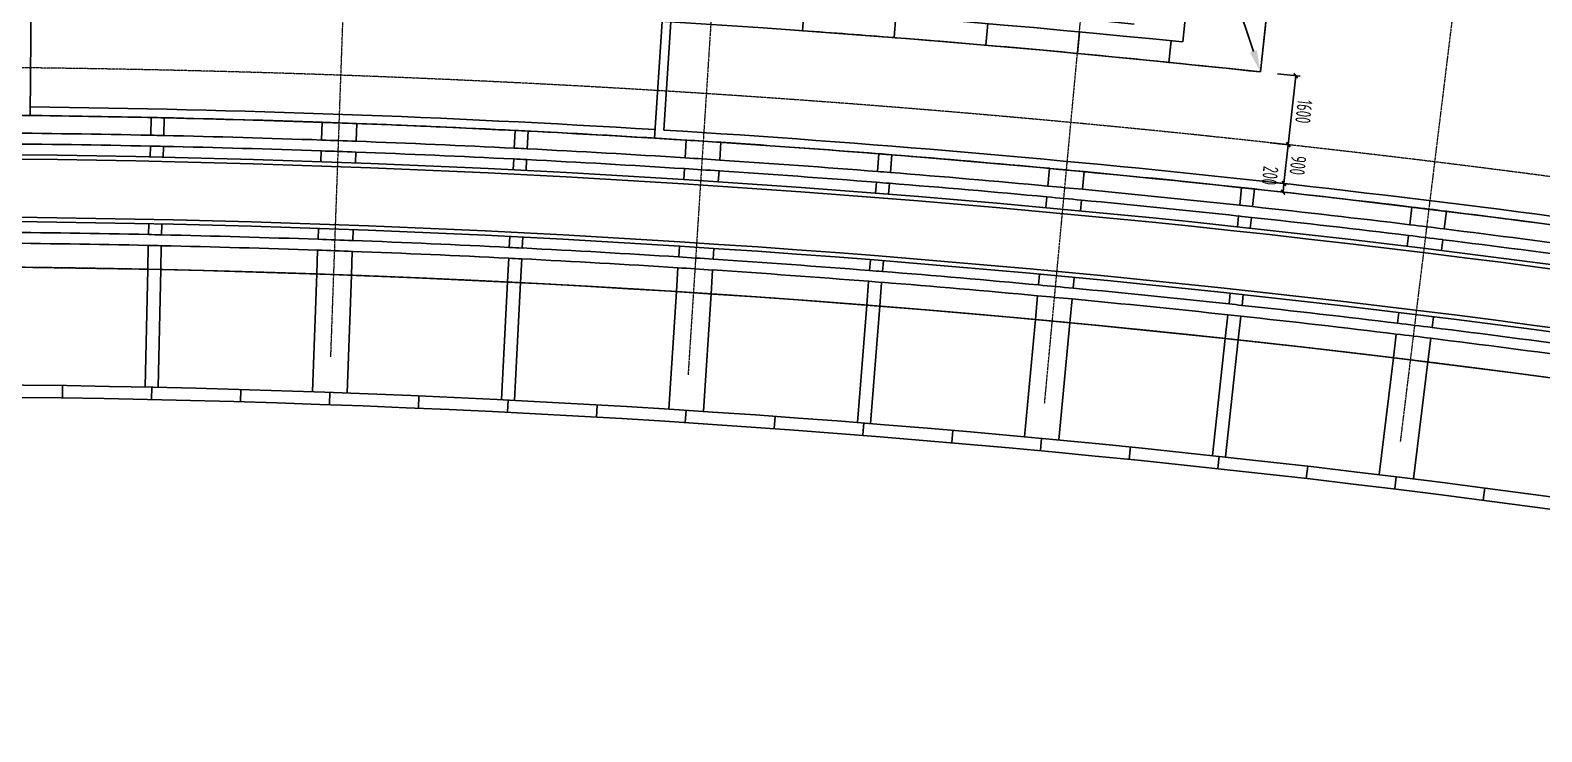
# Model space of a CAD drawing. Header units: millimetres. Extents: x 30991175 to 44589677, y -30249292 to -18704009.
# Drawn here: x 41394576 to 41429416, y -29971019 to -29954843 of the extents above; entities that cross this region are included whole.
import ezdxf

# ---------------------------------------------------------------- set-up
doc = ezdxf.new("R2010")
doc.units = ezdxf.units.MM
doc.header["$LTSCALE"] = 10
doc.linetypes.add('A1-RG-AXIS-RF$0$CENTER', pattern=[50.8, 31.75, -6.35, 6.35, -6.35])
for name, color, linetype in [('A1-RG-AXIS-RF$0$A-DIMS-100', 1, 'Continuous'), ('A1-RI-RF$0$A-DIMS-1：100', 1, 'Continuous'), ('A1-RI-RF$0$A-EVAC1', 5, 'Continuous'), ('A1-RI-RF$0$A-FUZHUXIAN', 55, 'Continuous'), ('A1-RI-RF$0$A-STRS-HRAL', 3, 'Continuous'), ('A1-RI-RF$0$A-SYMB-STRS', 1, 'Continuous'), ('A1-RI-RF$0$A-TEXT', 4, 'Continuous'), ('A1-RI-RF$0$A1-RI-F3$0$A-DETL-PEN1', 245, 'Continuous'), ('A1-RI-RF$0$A1-RI-F3$0$A-DETL-PEN2', 233, 'Continuous')]:
    doc.layers.add(name, color=color, linetype=linetype)
doc.layers.add('A1-RG-AXIS-RF$0$A-GRID', color=1, linetype='A1-RG-AXIS-RF$0$CENTER', lineweight=9)
doc.styles.add('A1-RG-AXIS-RF$0$XD2008', font='xd-hzs.shx', dxfattribs={"width": 0.7, "bigfont": 'xd-hztxt.shx'})
doc.styles.add('A1-RI-RF$0$XD2008', font='hzs.shx', dxfattribs={"width": 0.7, "bigfont": 'xd-hztxt.shx'})
doc.dimstyles.new('A1-RG-AXIS-RF$0$XD100', dxfattribs={"dimscale": 100, "dimtxt": 5.5, "dimasz": 1.5, "dimexe": 1, "dimexo": 2, "dimgap": 0.5, "dimtad": 1, "dimdec": 0, "dimdsep": 46, "dimtxsty": 'A1-RG-AXIS-RF$0$XD2008', "dimblk": 'A1-RG-AXIS-RF$0$_ArchTick', "dimcen": 2.5, "dimclrt": 4, "dimazin": 0, "dimtfac": 1, "dimtdec": 0, "dimtix": 1, "dimtmove": 0, "dimatfit": 3, "dimfxl": 0, "dimtolj": 1, "dimtzin": 0, "dimarcsym": 0})
doc.dimstyles.new('A1-RI-RF$0$XD100$0', dxfattribs={"dimscale": 100, "dimtxt": 3.5, "dimasz": 2, "dimexe": 1, "dimexo": 2, "dimgap": 1, "dimtad": 1, "dimdec": 0, "dimdsep": 46, "dimtxsty": 'A1-RI-RF$0$XD2008', "dimblk": 'A1-RI-RF$0$_ArchTick', "dimblk1": 'A1-RI-RF$0$_ArchTick', "dimblk2": 'A1-RI-RF$0$_ArchTick', "dimsah": 1, "dimcen": 2.5, "dimclrd": 1, "dimclre": 1, "dimclrt": 4, "dimaunit": 1, "dimadec": 0, "dimazin": 0, "dimtfac": 1, "dimtdec": 0, "dimtix": 1, "dimtmove": 2, "dimatfit": 3, "dimfxl": 0, "dimtolj": 1, "dimtzin": 0, "dimarcsym": 0})

# ---------------------------------------------------------------- blocks, each defined once
blk = doc.blocks.new('A1-RG-AXIS-RF$0$_ArchTick')
at = {"color": 0, "linetype": 'ByBlock', "const_width": 0.4}
blk.add_lwpolyline([(-0.5, -0.5), (0.5, 0.5)], dxfattribs=at)
blk = doc.blocks.new('*D85')
at = {"layer": 'A1-RG-AXIS-RF$0$A-DIMS-100', "color": 0, "lineweight": -2}
blk.add_arc((11778732, -6694179), 324415, 109.35703, 111.00245, dxfattribs=at)
at = {"layer": 'Defpoints', "color": 0}
for p in [(11670777, -6386890), (11668278, -6389145), (11661998, -6390116), (11683572, -6423308), (11675833, -6426152)]:
    blk.add_point(p, dxfattribs=at)
at = {"layer": 'A1-RG-AXIS-RF$0$A-DIMS-100', "color": 0, "lineweight": -2, "xscale": 100, "yscale": 100, "zscale": 100}
for p, rotation in [((11671203, -6388102), 19.35703132825595), ((11662459, -6391316), 201.0024497399887)]:
    blk.add_blockref('A1-RG-AXIS-RF$0$_ArchTick', p, dxfattribs=dict(at, rotation=rotation))
at = {"layer": 'A1-RG-AXIS-RF$0$A-DIMS-100', "color": 4, "insert": (11666738, -6389455), "char_height": 375, "attachment_point": 5, "rotation": 20.1797, "style": 'A1-RG-AXIS-RF$0$XD2008'}
blk.add_mtext('\\A1;1.65°', dxfattribs=at)
blk = doc.blocks.new('A1-RI-RF$0$_ArchTick')
at = {"color": 0, "linetype": 'ByBlock', "const_width": 0.4}
blk.add_lwpolyline([(-0.5, -0.5), (0.5, 0.5)], dxfattribs=at)
blk = doc.blocks.new('*D8')
at = {"layer": 'A1-RI-RF$0$A-DIMS-1：100', "color": 1, "linetype": 'ByBlock', "lineweight": -2}
for p, q in [((11669355, -6419989), (11669838, -6419796)), ((11669745, -6419833), (11670339, -6421319)), ((11669949, -6421475), (11670432, -6421282))]:
    blk.add_line(p, q, dxfattribs=at)
at = {"layer": 'Defpoints', "color": 0, "linetype": 'ByBlock'}
for p in [(11669170, -6420063), (11670339, -6421319), (11669763, -6421549)]:
    blk.add_point(p, dxfattribs=at)
at = {"layer": 'A1-RI-RF$0$A-DIMS-1：100', "color": 1, "linetype": 'ByBlock', "lineweight": -2, "xscale": 100, "yscale": 100, "zscale": 100}
for p, rotation in [((11669745, -6419833), 111.7863293554869), ((11670339, -6421319), 291.7863293554869)]:
    blk.add_blockref('A1-RI-RF$0$_ArchTick', p, dxfattribs=dict(at, rotation=rotation))
at = {"layer": 'A1-RI-RF$0$A-DIMS-1：100', "color": 4, "linetype": 'ByBlock', "insert": (11670298, -6420474), "char_height": 350, "attachment_point": 5, "rotation": 291.7863, "style": 'A1-RI-RF$0$XD2008'}
blk.add_mtext('\\A1;1600', dxfattribs=at)
blk = doc.blocks.new('*D30')
at = {"layer": 'A1-RI-RF$0$A-DIMS-1：100', "color": 1, "linetype": 'ByBlock', "lineweight": -2}
for p, q in [((11670135, -6421401), (11670432, -6421282)), ((11670339, -6421319), (11670673, -6422155)), ((11670468, -6422237), (11670766, -6422118))]:
    blk.add_line(p, q, dxfattribs=at)
at = {"layer": 'Defpoints', "color": 0, "linetype": 'ByBlock'}
for p in [(11669949, -6421475), (11670283, -6422311), (11670673, -6422155)]:
    blk.add_point(p, dxfattribs=at)
at = {"layer": 'A1-RI-RF$0$A-DIMS-1：100', "color": 1, "linetype": 'ByBlock', "lineweight": -2, "xscale": 100, "yscale": 100, "zscale": 100}
for p, rotation in [((11670339, -6421319), 111.7472995403515), ((11670673, -6422155), 291.7472995403515)]:
    blk.add_blockref('A1-RI-RF$0$_ArchTick', p, dxfattribs=dict(at, rotation=rotation))
at = {"layer": 'A1-RI-RF$0$A-DIMS-1：100', "color": 4, "linetype": 'ByBlock', "insert": (11670761, -6421635), "char_height": 350, "attachment_point": 5, "rotation": 291.7473, "style": 'A1-RI-RF$0$XD2008'}
blk.add_mtext('\\A1;900', dxfattribs=at)
blk = doc.blocks.new('*D31')
at = {"layer": 'A1-RI-RF$0$A-DIMS-1：100', "color": 1, "linetype": 'ByBlock', "lineweight": -2}
for p, q in [((11670654, -6422163), (11670765, -6422119)), ((11670673, -6422156), (11670747, -6422341)), ((11670728, -6422349), (11670839, -6422304))]:
    blk.add_line(p, q, dxfattribs=at)
at = {"layer": 'Defpoints', "color": 0, "linetype": 'ByBlock'}
for p in [(11670468, -6422237), (11670542, -6422423), (11670747, -6422341)]:
    blk.add_point(p, dxfattribs=at)
at = {"layer": 'A1-RI-RF$0$A-DIMS-1：100', "color": 1, "linetype": 'ByBlock', "lineweight": -2, "xscale": 100, "yscale": 100, "zscale": 100}
for p, rotation in [((11670673, -6422156), 111.7079879787197), ((11670747, -6422341), 291.7079879787197)]:
    blk.add_blockref('A1-RI-RF$0$_ArchTick', p, dxfattribs=dict(at, rotation=rotation))
at = {"layer": 'A1-RI-RF$0$A-DIMS-1：100', "color": 4, "linetype": 'ByBlock', "insert": (11670305, -6422146), "char_height": 350, "attachment_point": 5, "rotation": 291.708, "style": 'A1-RI-RF$0$XD2008'}
blk.add_mtext('\\A1;200', dxfattribs=at)
blk = doc.blocks.new('A1-RI-RF$0$A$C4FC071A5')
at = {"layer": 'A1-RI-RF$0$A-FUZHUXIAN'}
for p, q in [((89568, 46794), (80832, 68609)), ((87663, 46563), (79291, 67467)), ((87415, 46462), (87604, 45999)), ((85645, 45190), (85453, 45652)), ((85645, 45190), (85554, 45152)), ((83496, 44827), (83692, 44367)), ((81546, 43988), (81745, 43530)), ((81772, 43541), (81737, 43527)), ((79601, 43136), (79803, 42678)), ((79803, 42678), (79665, 42617))]:
    blk.add_line(p, q, dxfattribs=at)
for centre, radius, start, end in [((199316, -227246), 295199, 111.82513, 112.64771), ((199316, -227247), 295700, 112.18458, 129.26054), ((199316, -227247), 296000, 112.40844, 129.01902), ((199314, -227242), 295195, 112.6669, 113.46484), ((199320, -227254), 295208, 113.4721, 113.88199)]:
    blk.add_arc(centre, radius, start, end, dxfattribs=at)
blk.add_rational_spline([(78331, 66749), (77464, 66099), (76599, 65445), (75738, 64788), (75647, 64718), (75556, 64649), (75466, 64580), (73877, 63365), (72299, 62138), (70731, 60898), (70555, 60759), (70379, 60620), (70203, 60480), (68731, 59312), (67267, 58132), (65812, 56940), (65557, 56731), (65301, 56521), (65046, 56311), (63684, 55189), (62331, 54057), (60985, 52916), (60655, 52635), (60324, 52354), (59995, 52072), (58739, 50998), (57492, 49916), (56252, 48826), (55850, 48472), (55450, 48118), (55050, 47763), (53898, 46740), (52752, 45710), (51614, 44671), (51146, 44245), (50679, 43817), (50214, 43388), (49161, 42416), (48114, 41439), (47073, 40454), (46542, 39953), (46014, 39450), (45487, 38945), (44530, 38028), (43578, 37105), (42631, 36176), (42042, 35599), (41455, 35018), (40870, 34436), (40006, 33575), (39146, 32710), (38291, 31839), (37647, 31183), (37005, 30525), (36366, 29863), (35591, 29061), (34821, 28255), (34054, 27445), (33358, 26709), (32665, 25969), (31975, 25227), (30534, 23675), (29108, 22109), (27698, 20528), (27095, 19852), (26495, 19174), (25897, 18493), (25105, 17590), (24318, 16682), (23536, 15770), (22172, 14177), (20824, 12571), (19492, 10952), (19051, 10416), (18612, 9878), (18174, 9338), (17297, 8257), (16428, 7170), (15566, 6077), (14690, 4966), (13822, 3849), (12961, 2726)], [1, 0.999993813399, 0.999993813399, 1, 1, 1, 1, 0.999978325349, 0.999978325349, 1, 0.999999722311, 0.999999722311, 1, 0.999980115866, 0.999980115866, 1, 0.999999373828, 0.999999373828, 1, 0.999981856969, 0.999981856969, 1, 0.999998882801, 0.999998882801, 1, 0.999983550651, 0.999983550651, 1, 0.999998245849, 0.999998245849, 1, 0.999985191136, 0.999985191136, 1, 0.999997458097, 0.999997458097, 1, 0.999986781963, 0.999986781963, 1, 0.999996512622, 0.999996512622, 1, 0.999988317249, 0.999988317249, 1, 0.999995400597, 0.999995400597, 1, 0.999989797882, 0.999989797882, 1, 0.999994111741, 0.999994111741, 1, 0.999991214321, 0.999991214321, 1, 0.999992631883, 0.999992631883, 1, 0.999967111382, 0.999967111382, 1, 0.999993855256, 0.999993855256, 1, 0.999989027937, 0.999989027937, 1, 0.999965814117, 0.999965814117, 1, 0.999996176637, 0.999996176637, 1, 0.999984418543, 0.999984418543, 1, 0.999983593469, 0.999983593469, 1], degree=3, knots=[0, 0, 0, 0, 3251.21697, 3251.21697, 3251.21697, 3593.584483, 3593.584483, 3593.584483, 9591.984408, 9591.984408, 9591.984408, 10264.404763, 10264.404763, 10264.404763, 15904.856832, 15904.856832, 15904.856832, 16896.571271, 16896.571271, 16896.571271, 22189.462016, 22189.462016, 22189.462016, 23491.227122, 23491.227122, 23491.227122, 28445.467667, 28445.467667, 28445.467667, 30049.316601, 30049.316601, 30049.316601, 34672.168199, 34672.168199, 34672.168199, 36571.540633, 36571.540633, 36571.540633, 40869.225214, 40869.225214, 40869.225214, 43058.740426, 43058.740426, 43058.740426, 47035.87551, 47035.87551, 47035.87551, 49511.66036, 49511.66036, 49511.66036, 53171.636075, 53171.636075, 53171.636075, 55930.582408, 55930.582408, 55930.582408, 59275.95021, 59275.95021, 59275.95021, 62316.526674, 62316.526674, 62316.526674, 68670.409275, 68670.409275, 68670.409275, 71387.615175, 71387.615175, 71387.615175, 74991.991374, 74991.991374, 74991.991374, 81282.325221, 81282.325221, 81282.325221, 83365.674608, 83365.674608, 83365.674608, 87541.598044, 87541.598044, 87541.598044, 91785.701486, 91785.701486, 91785.701486, 91785.701486], dxfattribs=at)
blk = doc.blocks.new('A1-RI-RF$0$A$C2D12074D')
at = {"layer": 'A1-RI-RF$0$A1-RI-F3$0$A-DETL-PEN1'}
for radius, start, end in [(291580, 107.79006, 130.53329), (291480, 107.79008, 130.53322), (290140, 107.79045, 130.53224), (290040, 107.79047, 130.53216)]:
    blk.add_arc((201159, -214687), radius, start, end, dxfattribs=at)
at = {"layer": 'A1-RI-RF$0$A1-RI-F3$0$A-DETL-PEN2'}
for p, q in [((96102, 57845), (95955, 58228)), ((96849, 58132), (96702, 58515)), ((97028, 57665), (96939, 57899)), ((96281, 57378), (96192, 57612)), ((92710, 56513), (92558, 56894)), ((92432, 56402), (92279, 56782)), ((92618, 55937), (92525, 56170)), ((92896, 56049), (92803, 56281)), ((97670, 55994), (97580, 56227)), ((96923, 55707), (96833, 55941)), ((97956, 55247), (97759, 55761)), ((88900, 55403), (89058, 55024)), ((97210, 54961), (97012, 55474)), ((88162, 55095), (88320, 54716)), ((97956, 55247), (98929, 52713)), ((89154, 54794), (89251, 54563)), ((97210, 54961), (98183, 52426)), ((88416, 54486), (88513, 54255)), ((93283, 54276), (93190, 54508)), ((93562, 54388), (93469, 54619)), ((93581, 53533), (93376, 54044)), ((93859, 53645), (93655, 54155)), ((84967, 53287), (84804, 53663)), ((84692, 53168), (84529, 53544)), ((93581, 53533), (94590, 51013)), ((93859, 53645), (94868, 51124)), ((85166, 52828), (85067, 53058)), ((89844, 53141), (89940, 52911)), ((100577, 53032), (100477, 53299)), ((84891, 52709), (84791, 52938)), ((89106, 52833), (89202, 52603)), ((90036, 52680), (90248, 52173)), ((89298, 52372), (89510, 51865)), ((98658, 52303), (98556, 52569)), ((81360, 51694), (81191, 52068)), ((91294, 49667), (90248, 52173)), ((80631, 51365), (80462, 51739)), ((90555, 49359), (89510, 51865)), ((96744, 51561), (96640, 51826)), ((81566, 51238), (81463, 51466)), ((85604, 51067), (85504, 51296)), ((85879, 51187), (85780, 51416)), ((80837, 50909), (80734, 51137)), ((86198, 50453), (85979, 50957)), ((94835, 50804), (94729, 51069)), ((85922, 50333), (85703, 50838)), ((77320, 49840), (77146, 50212)), ((85922, 50333), (87004, 47843)), ((86198, 50453), (87279, 47963)), ((92932, 50034), (92824, 50297)), ((77049, 49713), (76875, 50084)), ((82302, 49607), (82199, 49835)), ((77261, 49260), (77155, 49487)), ((77533, 49387), (77426, 49614)), ((81573, 49278), (81470, 49506)), ((90924, 49513), (91034, 49250)), ((82631, 48878), (82405, 49379)), ((81902, 48549), (81676, 49050)), ((82631, 48878), (83748, 46403)), ((73581, 48513), (73760, 48145)), ((81902, 48549), (83019, 46074)), ((89141, 48452), (89030, 48714)), ((72862, 48163), (73041, 47795)), ((73870, 47920), (73979, 47695)), ((78021, 47640), (77915, 47866)), ((78292, 47767), (78186, 47993)), ((87255, 47641), (87141, 47903)), ((73150, 47570), (73260, 47345)), ((78360, 46915), (78127, 47413)), ((78632, 47043), (78398, 47541)), ((78632, 47043), (79784, 44584)), ((85374, 46817), (85259, 47077)), ((78360, 46915), (79513, 44457)), ((69511, 46042), (69326, 46408)), ((69779, 46177), (69594, 46543)), ((74653, 46310), (74762, 46085)), ((83501, 45979), (83384, 46239)), ((69736, 45595), (69623, 45819)), ((70004, 45730), (69891, 45954)), ((73933, 45960), (74043, 45735)), ((74871, 45860), (75112, 45366)), ((74152, 45510), (74393, 45016)), ((76300, 42924), (75112, 45366)), ((81632, 45127), (81513, 45386)), ((75580, 42574), (74393, 45016)), ((70810, 44132), (70697, 44355)), ((79769, 44262), (79648, 44520)), ((70542, 43997), (70429, 44220)), ((71170, 43418), (70922, 43909)), ((70902, 43283), (70654, 43774)), ((77913, 43384), (77791, 43641)), ((70902, 43283), (72124, 40858)), ((71170, 43418), (72392, 40993)), ((75940, 42749), (76065, 42493)), ((74221, 41588), (74094, 41843)), ((72386, 40671), (72258, 40926)), ((70556, 39740), (70426, 39994))]:
    blk.add_line(p, q, dxfattribs=at)
for centre, radius, start, end in [((201151, -214689), 288986, 105.8232, 130.74813), ((201151, -214689), 286271, 105.7964, 131.29161), ((201151, -214689), 285986, 105.79356, 131.34926), ((201149, -214661), 292462, 110.20892, 110.92396), ((201149, -214661), 292052, 110.20896, 110.92385), ((201149, -214661), 291802, 110.20899, 110.92378), ((201162, -214696), 292500, 111.08067, 111.79561), ((201157, -214684), 292487, 110.92395, 111.08066), ((201162, -214696), 292090, 111.08078, 111.79557), ((201157, -214684), 292077, 110.92384, 111.08077), ((201157, -214684), 291827, 110.92377, 111.08084), ((201162, -214696), 291840, 111.08084, 111.79555), ((201149, -214661), 289762, 110.20919, 110.92323), ((201163, -214699), 292503, 111.79561, 111.85437), ((201149, -214661), 289512, 110.20922, 110.92316), ((201160, -214692), 292495, 111.85437, 112.56933), ((201163, -214699), 292093, 111.79557, 111.85442), ((201160, -214692), 292085, 111.85441, 112.56922), ((201160, -214692), 291835, 111.85444, 112.56915), ((201163, -214699), 291843, 111.79554, 111.85444), ((201157, -214684), 289787, 110.92322, 111.08139), ((201157, -214684), 289537, 110.92315, 111.08146), ((201156, -214681), 292483, 112.56933, 112.72605), ((201162, -214696), 289800, 111.0814, 111.79534), ((201162, -214696), 289550, 111.08146, 111.79531), ((201151, -214670), 292472, 112.72605, 113.44122), ((201151, -214670), 292062, 112.72616, 113.44118), ((201156, -214681), 292073, 112.56922, 112.72616), ((201156, -214681), 291823, 112.56916, 112.72623), ((201151, -214670), 291812, 112.72622, 113.44115), ((201163, -214699), 289803, 111.79534, 111.85465), ((201160, -214692), 289795, 111.85465, 112.5686), ((201160, -214692), 289545, 111.85467, 112.56853), ((201163, -214699), 289553, 111.79531, 111.85467), ((201147, -214661), 292462, 113.44122, 113.49999), ((201153, -214675), 292477, 113.5, 114.21485), ((201153, -214675), 292067, 113.50005, 114.21474), ((201147, -214661), 292052, 113.44118, 113.50003), ((201147, -214661), 291802, 113.44115, 113.50006), ((201153, -214675), 291817, 113.50007, 114.21467), ((201156, -214681), 289783, 112.5686, 112.72678), ((201156, -214681), 289533, 112.56853, 112.72685), ((201151, -214670), 289772, 112.72678, 113.44094), ((201151, -214670), 289522, 112.72684, 113.44092), ((201175, -214722), 292529, 114.21483, 114.37152), ((201177, -214728), 292535, 114.37152, 115.08654), ((201175, -214722), 292119, 114.21472, 114.37163), ((201177, -214728), 292125, 114.37163, 115.0865), ((201175, -214722), 291869, 114.21465, 114.3717), ((201177, -214728), 291875, 114.3717, 115.08647), ((201153, -214675), 289777, 113.50028, 114.21412), ((201148, -214662), 289762, 113.44095, 113.50027), ((201148, -214662), 289512, 113.44092, 113.50029), ((201153, -214675), 289527, 113.5003, 114.21405), ((201166, -214703), 292508, 115.08654, 115.14531), ((201147, -214664), 292464, 115.14529, 115.86017), ((201166, -214703), 292098, 115.0865, 115.14535), ((201147, -214664), 292054, 115.14534, 115.86006), ((201147, -214664), 291804, 115.14536, 115.86), ((201166, -214703), 291848, 115.08648, 115.14537), ((201174, -214722), 289828, 114.2141, 114.37225), ((201177, -214728), 289835, 114.37225, 115.08626), ((201174, -214722), 289578, 114.21403, 114.37232), ((201177, -214728), 289585, 114.37232, 115.08624), ((201148, -214665), 292465, 115.86017, 116.0169), ((201153, -214675), 292477, 116.0169, 116.73138), ((201148, -214665), 292055, 115.86006, 116.01701), ((201153, -214675), 292067, 116.01701, 116.73135), ((201148, -214665), 291805, 115.86, 116.01708), ((201166, -214703), 289807, 115.08627, 115.14558), ((201153, -214675), 291817, 116.01708, 116.73133), ((201147, -214664), 289764, 115.14557, 115.85944), ((201147, -214664), 289514, 115.14559, 115.85937), ((201166, -214703), 289557, 115.08625, 115.14561), ((201165, -214699), 292504, 116.79014, 117.50561), ((201159, -214687), 292490, 116.73137, 116.79014), ((201165, -214699), 292094, 116.7902, 117.5055), ((201159, -214687), 292080, 116.73134, 116.79019), ((201148, -214665), 289766, 115.85944, 116.01763), ((201165, -214699), 291844, 116.79023, 117.50543), ((201159, -214687), 291830, 116.73132, 116.79022), ((201153, -214676), 289777, 116.01763, 116.73118), ((201148, -214665), 289516, 115.85938, 116.0177), ((201153, -214676), 289527, 116.0177, 116.73116), ((201165, -214699), 289804, 116.79049, 117.50488), ((201159, -214687), 289790, 116.73118, 116.79049), ((201159, -214687), 289540, 116.73116, 116.79052), ((201165, -214699), 289554, 116.79053, 117.50481)]:
    blk.add_arc(centre, radius, start, end, dxfattribs=at)
blk = doc.blocks.new('A1-RG-AXIS-RF')
at = {"layer": 'A1-RG-AXIS-RF$0$A-GRID', "linetype": 'A1-RG-AXIS-RF$0$CENTER', "ltscale": 0.05}
for points in [[(11661998.5, -6390116.5), (11675833, -6426152.1)], [(11668179.3, -6429217.2), (11653315.8, -6393593.7)], [(11644736.5, -6397318.9), (11660616.8, -6432500.9)], [(11653151.7, -6436000.4), (11636267.7, -6401288.8)]]:
    blk.add_lwpolyline(points, dxfattribs=at)
at = {"layer": 'A1-RG-AXIS-RF$0$A-GRID', "ltscale": 0.05}
for points in [[(11690526.5, -6414141.6, 0.1045271), (11584753.6, -6473784.9, 0.1045271)], [(11691982.6, -6418505.7, 0.1046376), (11587756.3, -6477270.1)]]:
    blk.add_lwpolyline(points, format="xyb", dxfattribs=at)
blk.add_arc((11778731.9, -6694178.6), 301700, 107.53359, 131.336201, dxfattribs=at)
at = {"layer": 'A1-RG-AXIS-RF$0$A-DIMS-100'}
dim = blk.add_angular_dim_2l(base=(11668278.3, -6389145.4), line1=((11661998.5, -6390116.5), (11675833, -6426152.1)), line2=((11683571.6, -6423308), (11670777.5, -6386890)), dimstyle='A1-RG-AXIS-RF$0$XD100', override={"dimtxt": 3.75, "dimasz": 1, "dimblk1": 'A1-RG-AXIS-RF$0$_ArchTick', "dimblk2": 'A1-RG-AXIS-RF$0$_ArchTick', "dimsah": 1}, dxfattribs=at)
dim.commit()
dim.dimension.update_dxf_attribs({"geometry": '*D85', "text_midpoint": (11666737.6, -6389454.6)})
blk = doc.blocks.new('A1-RI-RF')
at = {"layer": 'A1-RI-RF$0$A-FUZHUXIAN', "ltscale": 10}
blk.add_lwpolyline([(11668983.9, -6420137.8), (11660247.6, -6398323.2, 0.0593351), (11594156.3, -6434367.8), (11592980.9, -6432713.8), (11579351.2, -6437820.9), (11590312.5, -6466931.7, -0.0779919)], format="xyb", close=True, dxfattribs=at)
at = {"layer": 'A1-RI-RF$0$A-STRS-HRAL', "ltscale": 0.25}
for p, q in [((11656260, -6425582.9), (11657370.8, -6428043.9)), ((11656442, -6425500), (11657470.5, -6427778.6)), ((11644421.1, -6434338.6), (11643170.8, -6431945.5))]:
    blk.add_line(p, q, dxfattribs=at)
for radius, start, end in [(292500, 108.926284, 114.513646), (292700, 108.965447, 114.474345), (292700, 114.513646, 117.334363), (292500, 114.513646, 117.334363)]:
    blk.add_arc((11778731.9, -6694178.6), radius, start, end, dxfattribs=at)
at = {"layer": 'A1-RI-RF$0$A-SYMB-STRS', "linetype": 'ByBlock', "lineweight": -2}
blk.add_line((11668620.6, -6419794.2, 22191.3), (11667539.9, -6418772.3, 22191.3), dxfattribs=at)
at = {"layer": 'A1-RI-RF$0$A-SYMB-STRS'}
blk.add_solid([(11668677.8, -6419733.7, 22191.3), (11668983.9, -6420137.8, 22191.3), (11668563.3, -6419854.8, 22191.3)], dxfattribs=at)
at = {"layer": 'A1-RI-RF$0$A-EVAC1'}
blk.add_blockref('A1-RI-RF$0$A$C2D12074D', (11577575.1, -6479477.2), dxfattribs=at)
at = {"layer": 'A1-RI-RF$0$A-TEXT'}
for name, p in [('A1-RG-AXIS-RF', (0, 0)), ('A1-RI-RF$0$A$C4FC071A5', (11579415.6, -6466931.7))]:
    blk.add_blockref(name, p, dxfattribs=at)
at = {"layer": 'A1-RI-RF$0$A-DIMS-1：100', "color": 3, "linetype": 'ByBlock'}
for p1, p2, distance, picture, middle in [((11669169.5, -6420063.4), (11669763.4, -6421549.2), 620.1, '*D8', (11670297.6, -6420474.1)), ((11669949.1, -6421474.9), (11670282.6, -6422311), 420.1, '*D30', (11670761.5, -6421635.4))]:
    dim = blk.add_aligned_dim(p1=p1, p2=p2, distance=distance, dimstyle='A1-RI-RF$0$XD100$0', override={"dimasz": 1}, dxfattribs=at)
    dim.commit()
    dim.dimension.update_dxf_attribs({"geometry": picture, "text_midpoint": middle})
dim = blk.add_linear_dim(base=(11670746.5, -6422341.4), p1=(11670468.3, -6422236.9), p2=(11670542.3, -6422422.7), angle=291.70799, dimstyle='A1-RI-RF$0$XD100$0', override={"dimasz": 1}, dxfattribs=at)
dim.commit()
dim.dimension.update_dxf_attribs({"geometry": '*D31', "text_midpoint": (11670305.2, -6422146.1), "dimtype": 129})

msp = doc.modelspace()

# ---------------------------------------------------------------- block references
at = {"color": 0, "rotation": 332.0000000354235}
msp.add_blockref('A1-RI-RF', (34133901, -18808903), dxfattribs=at)

doc.saveas('drawing.dxf')
